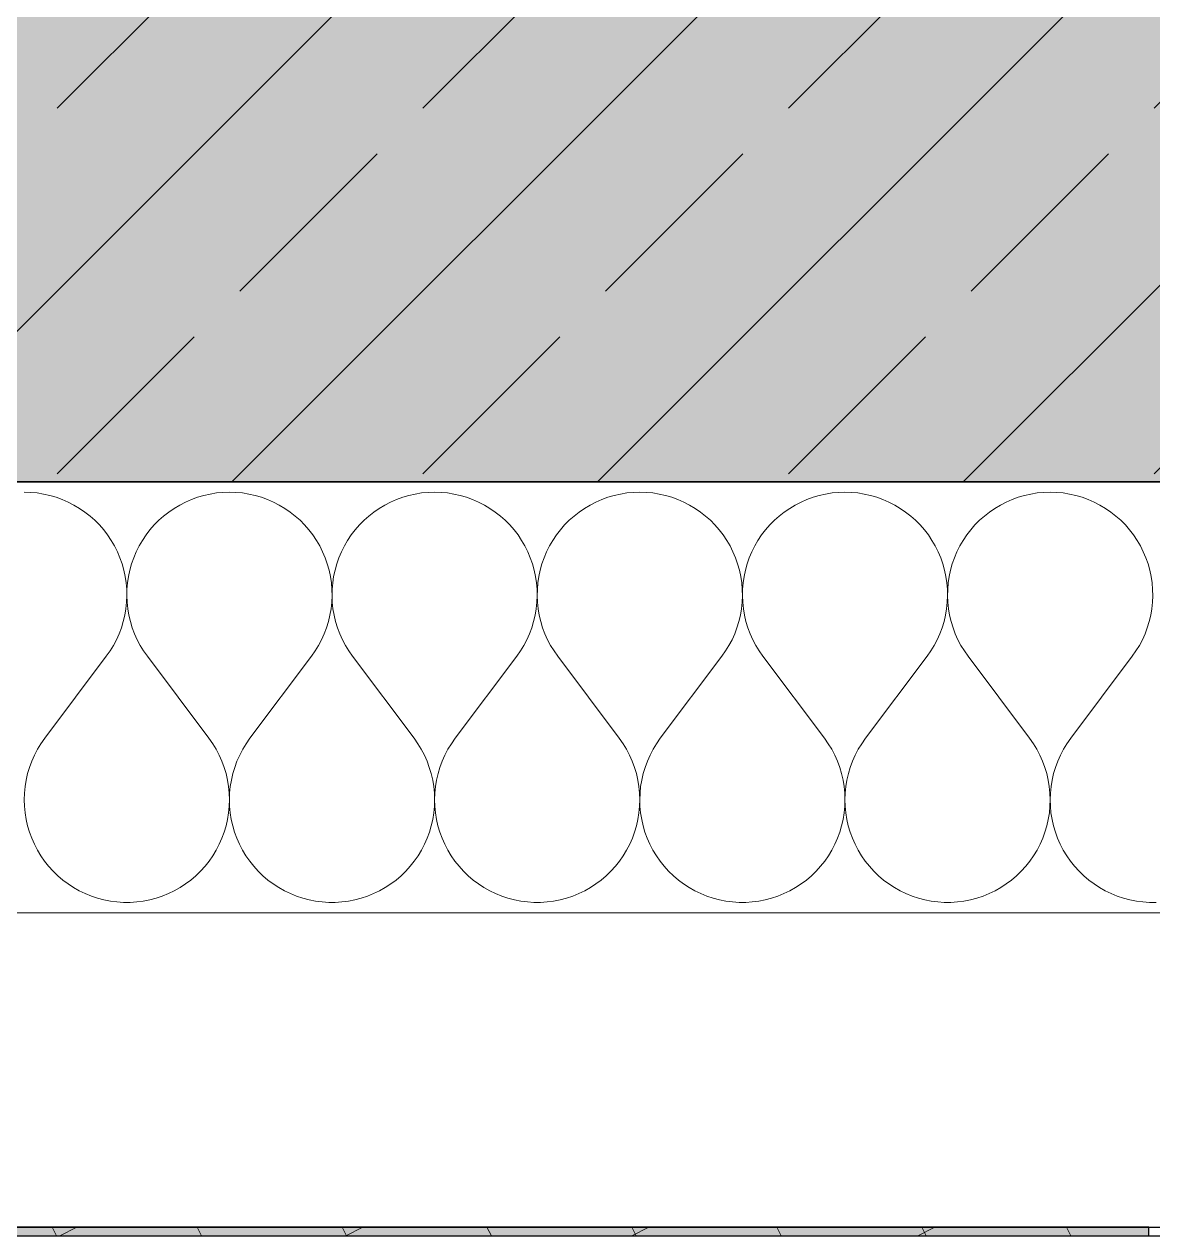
# Model space of a CAD drawing. Header units: metres. Extents: x -22.4 to 53.1, y 133.6 to 157.9.
# Drawn here: x 1.416 to 1.94, y 137.49 to 138.052 of the extents above; entities that cross this region are included whole.
import ezdxf

# ---------------------------------------------------------------- set-up
doc = ezdxf.new("R2010")
doc.units = ezdxf.units.M
doc.header["$MEASUREMENT"] = 0
doc.linetypes.add('Wipeout_Contour', pattern=[1, 0, -1])
for name, color, linetype in [('10  Fassade', 7, 'Continuous'), ('10  Fassade_Deckschraffur', 7, 'Continuous'), ('10  Fassade_Schnittschraffur', 7, 'Continuous'), ('10  Treppen + Rampen', 7, 'Continuous'), ('10  Wand Massiv', 7, 'Continuous'), ('10  Wand Massiv_Schnittschraffur', 7, 'Continuous')]:
    doc.layers.add(name, color=color, linetype=linetype)

# ---------------------------------------------------------------- blocks, each defined once
blk = doc.blocks.new('*X16', base_point=(-23.4289, 120.77961))
at = {"layer": '10  Wand Massiv_Schnittschraffur', "color": 98, "linetype": 'Continuous', "lineweight": 13, "ltscale": 1000, "true_color": 0x000100}
for p, q in [((1.41888, 137.83505), (1.41587, 137.83515)), ((1.42188, 137.83477), (1.41888, 137.83505)), ((1.42485, 137.83429), (1.42188, 137.83477)), ((1.42779, 137.83363), (1.42485, 137.83429)), ((1.43068, 137.83278), (1.42779, 137.83363)), ((1.49918, 137.83363), (1.49629, 137.83278)), ((1.50212, 137.83429), (1.49918, 137.83363)), ((1.5051, 137.83477), (1.50212, 137.83429)), ((1.50809, 137.83505), (1.5051, 137.83477)), ((1.51111, 137.83515), (1.50809, 137.83505)), ((1.51412, 137.83505), (1.51111, 137.83515)), ((1.51711, 137.83477), (1.51412, 137.83505)), ((1.52009, 137.83429), (1.51711, 137.83477)), ((1.52303, 137.83363), (1.52009, 137.83429)), ((1.52592, 137.83278), (1.52303, 137.83363)), ((1.59442, 137.83363), (1.59153, 137.83278)), ((1.59736, 137.83429), (1.59442, 137.83363)), ((1.60033, 137.83477), (1.59736, 137.83429)), ((1.60333, 137.83505), (1.60033, 137.83477)), ((1.60634, 137.83515), (1.60333, 137.83505)), ((1.60935, 137.83505), (1.60634, 137.83515)), ((1.61235, 137.83477), (1.60935, 137.83505)), ((1.61533, 137.83429), (1.61235, 137.83477)), ((1.61827, 137.83363), (1.61533, 137.83429)), ((1.62116, 137.83278), (1.61827, 137.83363)), ((1.68966, 137.83363), (1.68677, 137.83278)), ((1.6926, 137.83429), (1.68966, 137.83363)), ((1.69557, 137.83477), (1.6926, 137.83429)), ((1.69857, 137.83505), (1.69557, 137.83477)), ((1.70158, 137.83515), (1.69857, 137.83505)), ((1.70459, 137.83505), (1.70158, 137.83515)), ((1.70759, 137.83477), (1.70459, 137.83505)), ((1.71057, 137.83429), (1.70759, 137.83477)), ((1.7135, 137.83363), (1.71057, 137.83429)), ((1.71639, 137.83278), (1.7135, 137.83363)), ((1.7849, 137.83363), (1.78201, 137.83278)), ((1.78784, 137.83429), (1.7849, 137.83363)), ((1.79081, 137.83477), (1.78784, 137.83429)), ((1.79381, 137.83505), (1.79081, 137.83477)), ((1.79682, 137.83515), (1.79381, 137.83505)), ((1.79983, 137.83505), (1.79682, 137.83515)), ((1.80283, 137.83477), (1.79983, 137.83505)), ((1.8058, 137.83429), (1.80283, 137.83477)), ((1.80874, 137.83363), (1.8058, 137.83429)), ((1.81163, 137.83278), (1.80874, 137.83363)), ((1.88014, 137.83363), (1.87724, 137.83278)), ((1.88307, 137.83429), (1.88014, 137.83363)), ((1.88605, 137.83477), (1.88307, 137.83429)), ((1.88905, 137.83505), (1.88605, 137.83477)), ((1.89206, 137.83515), (1.88905, 137.83505)), ((1.89507, 137.83505), (1.89206, 137.83515)), ((1.89807, 137.83477), (1.89507, 137.83505)), ((1.90104, 137.83429), (1.89807, 137.83477)), ((1.90398, 137.83363), (1.90104, 137.83429)), ((1.90687, 137.83278), (1.90398, 137.83363)), ((1.43351, 137.83176), (1.43068, 137.83278)), ((1.43627, 137.83055), (1.43351, 137.83176)), ((1.43895, 137.82918), (1.43627, 137.83055)), ((1.44154, 137.82763), (1.43895, 137.82918)), ((1.44402, 137.82593), (1.44154, 137.82763)), ((1.48543, 137.82763), (1.48295, 137.82593)), ((1.48802, 137.82918), (1.48543, 137.82763)), ((1.4907, 137.83055), (1.48802, 137.82918)), ((1.49346, 137.83176), (1.4907, 137.83055)), ((1.49629, 137.83278), (1.49346, 137.83176)), ((1.52875, 137.83176), (1.52592, 137.83278)), ((1.53151, 137.83055), (1.52875, 137.83176)), ((1.53419, 137.82918), (1.53151, 137.83055)), ((1.53678, 137.82763), (1.53419, 137.82918)), ((1.53926, 137.82593), (1.53678, 137.82763)), ((1.58067, 137.82763), (1.57819, 137.82593)), ((1.58326, 137.82918), (1.58067, 137.82763)), ((1.58594, 137.83055), (1.58326, 137.82918)), ((1.5887, 137.83176), (1.58594, 137.83055)), ((1.59153, 137.83278), (1.5887, 137.83176)), ((1.62399, 137.83176), (1.62116, 137.83278)), ((1.62675, 137.83055), (1.62399, 137.83176)), ((1.62943, 137.82918), (1.62675, 137.83055)), ((1.63202, 137.82763), (1.62943, 137.82918)), ((1.6345, 137.82593), (1.63202, 137.82763)), ((1.67591, 137.82763), (1.67343, 137.82593)), ((1.6785, 137.82918), (1.67591, 137.82763)), ((1.68118, 137.83055), (1.6785, 137.82918)), ((1.68394, 137.83176), (1.68118, 137.83055)), ((1.68677, 137.83278), (1.68394, 137.83176)), ((1.71923, 137.83176), (1.71639, 137.83278)), ((1.72199, 137.83055), (1.71923, 137.83176)), ((1.72467, 137.82918), (1.72199, 137.83055)), ((1.72725, 137.82763), (1.72467, 137.82918)), ((1.72974, 137.82593), (1.72725, 137.82763)), ((1.77115, 137.82763), (1.76866, 137.82593)), ((1.77373, 137.82918), (1.77115, 137.82763)), ((1.77641, 137.83055), (1.77373, 137.82918)), ((1.77917, 137.83176), (1.77641, 137.83055)), ((1.78201, 137.83278), (1.77917, 137.83176)), ((1.81446, 137.83176), (1.81163, 137.83278)), ((1.81723, 137.83055), (1.81446, 137.83176)), ((1.81991, 137.82918), (1.81723, 137.83055)), ((1.82249, 137.82763), (1.81991, 137.82918)), ((1.82498, 137.82593), (1.82249, 137.82763)), ((1.86639, 137.82763), (1.8639, 137.82593)), ((1.86897, 137.82918), (1.86639, 137.82763)), ((1.87165, 137.83055), (1.86897, 137.82918)), ((1.87441, 137.83176), (1.87165, 137.83055)), ((1.87724, 137.83278), (1.87441, 137.83176)), ((1.9097, 137.83176), (1.90687, 137.83278)), ((1.91246, 137.83055), (1.9097, 137.83176)), ((1.91514, 137.82918), (1.91246, 137.83055)), ((1.91773, 137.82763), (1.91514, 137.82918)), ((1.92021, 137.82593), (1.91773, 137.82763)), ((1.4464, 137.82407), (1.44402, 137.82593)), ((1.44865, 137.82207), (1.4464, 137.82407)), ((1.45076, 137.81993), (1.44865, 137.82207)), ((1.47833, 137.82207), (1.47621, 137.81993)), ((1.48058, 137.82407), (1.47833, 137.82207)), ((1.48295, 137.82593), (1.48058, 137.82407)), ((1.54163, 137.82407), (1.53926, 137.82593)), ((1.54388, 137.82207), (1.54163, 137.82407)), ((1.546, 137.81993), (1.54388, 137.82207)), ((1.57357, 137.82207), (1.57145, 137.81993)), ((1.57582, 137.82407), (1.57357, 137.82207)), ((1.57819, 137.82593), (1.57582, 137.82407)), ((1.63687, 137.82407), (1.6345, 137.82593)), ((1.63912, 137.82207), (1.63687, 137.82407)), ((1.64124, 137.81993), (1.63912, 137.82207)), ((1.6688, 137.82207), (1.66669, 137.81993)), ((1.67105, 137.82407), (1.6688, 137.82207)), ((1.67343, 137.82593), (1.67105, 137.82407)), ((1.73211, 137.82407), (1.72974, 137.82593)), ((1.73436, 137.82207), (1.73211, 137.82407)), ((1.73648, 137.81993), (1.73436, 137.82207)), ((1.76404, 137.82207), (1.76192, 137.81993)), ((1.76629, 137.82407), (1.76404, 137.82207)), ((1.76866, 137.82593), (1.76629, 137.82407)), ((1.82735, 137.82407), (1.82498, 137.82593)), ((1.8296, 137.82207), (1.82735, 137.82407)), ((1.83172, 137.81993), (1.8296, 137.82207)), ((1.85928, 137.82207), (1.85716, 137.81993)), ((1.86153, 137.82407), (1.85928, 137.82207)), ((1.8639, 137.82593), (1.86153, 137.82407)), ((1.92259, 137.82407), (1.92021, 137.82593)), ((1.92484, 137.82207), (1.92259, 137.82407)), ((1.92695, 137.81993), (1.92484, 137.82207)), ((1.45274, 137.81766), (1.45076, 137.81993)), ((1.45457, 137.81527), (1.45274, 137.81766)), ((1.47423, 137.81766), (1.4724, 137.81527)), ((1.47621, 137.81993), (1.47423, 137.81766)), ((1.54798, 137.81766), (1.546, 137.81993)), ((1.54981, 137.81527), (1.54798, 137.81766)), ((1.56947, 137.81766), (1.56764, 137.81527)), ((1.57145, 137.81993), (1.56947, 137.81766)), ((1.64322, 137.81766), (1.64124, 137.81993)), ((1.64505, 137.81527), (1.64322, 137.81766)), ((1.66471, 137.81766), (1.66288, 137.81527)), ((1.66669, 137.81993), (1.66471, 137.81766)), ((1.73846, 137.81766), (1.73648, 137.81993)), ((1.74029, 137.81527), (1.73846, 137.81766)), ((1.75994, 137.81766), (1.75811, 137.81527)), ((1.76192, 137.81993), (1.75994, 137.81766)), ((1.83369, 137.81766), (1.83172, 137.81993)), ((1.83553, 137.81527), (1.83369, 137.81766)), ((1.85518, 137.81766), (1.85335, 137.81527)), ((1.85716, 137.81993), (1.85518, 137.81766)), ((1.92893, 137.81766), (1.92695, 137.81993)), ((1.93076, 137.81527), (1.92893, 137.81766)), ((1.45625, 137.81276), (1.45457, 137.81527)), ((1.45776, 137.81016), (1.45625, 137.81276)), ((1.47072, 137.81276), (1.46921, 137.81016)), ((1.4724, 137.81527), (1.47072, 137.81276)), ((1.55149, 137.81276), (1.54981, 137.81527)), ((1.553, 137.81016), (1.55149, 137.81276)), ((1.56596, 137.81276), (1.56445, 137.81016)), ((1.56764, 137.81527), (1.56596, 137.81276)), ((1.64673, 137.81276), (1.64505, 137.81527)), ((1.64824, 137.81016), (1.64673, 137.81276)), ((1.6612, 137.81276), (1.65968, 137.81016)), ((1.66288, 137.81527), (1.6612, 137.81276)), ((1.74196, 137.81276), (1.74029, 137.81527)), ((1.74348, 137.81016), (1.74196, 137.81276)), ((1.75644, 137.81276), (1.75492, 137.81016)), ((1.75811, 137.81527), (1.75644, 137.81276)), ((1.8372, 137.81276), (1.83553, 137.81527)), ((1.83872, 137.81016), (1.8372, 137.81276)), ((1.85168, 137.81276), (1.85016, 137.81016)), ((1.85335, 137.81527), (1.85168, 137.81276)), ((1.93244, 137.81276), (1.93076, 137.81527)), ((1.93395, 137.81016), (1.93244, 137.81276)), ((1.45911, 137.80747), (1.45776, 137.81016)), ((1.46029, 137.80469), (1.45911, 137.80747)), ((1.46786, 137.80747), (1.46669, 137.80469)), ((1.46921, 137.81016), (1.46786, 137.80747)), ((1.55435, 137.80747), (1.553, 137.81016)), ((1.55552, 137.80469), (1.55435, 137.80747)), ((1.5631, 137.80747), (1.56193, 137.80469)), ((1.56445, 137.81016), (1.5631, 137.80747)), ((1.64959, 137.80747), (1.64824, 137.81016)), ((1.65076, 137.80469), (1.64959, 137.80747)), ((1.65834, 137.80747), (1.65716, 137.80469)), ((1.65968, 137.81016), (1.65834, 137.80747)), ((1.74483, 137.80747), (1.74348, 137.81016)), ((1.746, 137.80469), (1.74483, 137.80747)), ((1.75358, 137.80747), (1.7524, 137.80469)), ((1.75492, 137.81016), (1.75358, 137.80747)), ((1.84006, 137.80747), (1.83872, 137.81016)), ((1.84124, 137.80469), (1.84006, 137.80747)), ((1.84881, 137.80747), (1.84764, 137.80469)), ((1.85016, 137.81016), (1.84881, 137.80747)), ((1.9353, 137.80747), (1.93395, 137.81016)), ((1.93648, 137.80469), (1.9353, 137.80747)), ((1.46128, 137.80185), (1.46029, 137.80469)), ((1.4621, 137.79895), (1.46128, 137.80185)), ((1.46569, 137.80185), (1.46488, 137.79895)), ((1.46669, 137.80469), (1.46569, 137.80185)), ((1.55652, 137.80185), (1.55552, 137.80469)), ((1.55733, 137.79895), (1.55652, 137.80185)), ((1.56093, 137.80185), (1.56011, 137.79895)), ((1.56193, 137.80469), (1.56093, 137.80185)), ((1.65176, 137.80185), (1.65076, 137.80469)), ((1.65257, 137.79895), (1.65176, 137.80185)), ((1.65617, 137.80185), (1.65535, 137.79895)), ((1.65716, 137.80469), (1.65617, 137.80185)), ((1.747, 137.80185), (1.746, 137.80469)), ((1.74781, 137.79895), (1.747, 137.80185)), ((1.75141, 137.80185), (1.75059, 137.79895)), ((1.7524, 137.80469), (1.75141, 137.80185)), ((1.84223, 137.80185), (1.84124, 137.80469)), ((1.84305, 137.79895), (1.84223, 137.80185)), ((1.84664, 137.80185), (1.84583, 137.79895)), ((1.84764, 137.80469), (1.84664, 137.80185)), ((1.93747, 137.80185), (1.93648, 137.80469)), ((1.93829, 137.79895), (1.93747, 137.80185)), ((1.46273, 137.796), (1.4621, 137.79895)), ((1.46317, 137.79302), (1.46273, 137.796)), ((1.46425, 137.796), (1.4638, 137.79302)), ((1.46488, 137.79895), (1.46425, 137.796)), ((1.55796, 137.796), (1.55733, 137.79895)), ((1.55841, 137.79302), (1.55796, 137.796)), ((1.55948, 137.796), (1.55904, 137.79302)), ((1.56011, 137.79895), (1.55948, 137.796)), ((1.6532, 137.796), (1.65257, 137.79895)), ((1.65364, 137.79302), (1.6532, 137.796)), ((1.65472, 137.796), (1.65428, 137.79302)), ((1.65535, 137.79895), (1.65472, 137.796)), ((1.74844, 137.796), (1.74781, 137.79895)), ((1.74888, 137.79302), (1.74844, 137.796)), ((1.74996, 137.796), (1.74952, 137.79302)), ((1.75059, 137.79895), (1.74996, 137.796)), ((1.84368, 137.796), (1.84305, 137.79895)), ((1.84412, 137.79302), (1.84368, 137.796)), ((1.8452, 137.796), (1.84476, 137.79302)), ((1.84583, 137.79895), (1.8452, 137.796)), ((1.93892, 137.796), (1.93829, 137.79895)), ((1.93936, 137.79302), (1.93892, 137.796)), ((1.46342, 137.79002), (1.46317, 137.79302)), ((1.46348, 137.78701), (1.46342, 137.79002)), ((1.46355, 137.79002), (1.46349, 137.78701)), ((1.4638, 137.79302), (1.46355, 137.79002)), ((1.55866, 137.79002), (1.55841, 137.79302)), ((1.55872, 137.78701), (1.55866, 137.79002)), ((1.55879, 137.79002), (1.55873, 137.78701)), ((1.55904, 137.79302), (1.55879, 137.79002)), ((1.6539, 137.79002), (1.65364, 137.79302)), ((1.65396, 137.78701), (1.6539, 137.79002)), ((1.65403, 137.79002), (1.65397, 137.78701)), ((1.65428, 137.79302), (1.65403, 137.79002)), ((1.74914, 137.79002), (1.74888, 137.79302)), ((1.7492, 137.78701), (1.74914, 137.79002)), ((1.74927, 137.79002), (1.7492, 137.78701)), ((1.74952, 137.79302), (1.74927, 137.79002)), ((1.84437, 137.79002), (1.84412, 137.79302)), ((1.84444, 137.78701), (1.84437, 137.79002)), ((1.8445, 137.79002), (1.84444, 137.78701)), ((1.84476, 137.79302), (1.8445, 137.79002)), ((1.93961, 137.79002), (1.93936, 137.79302)), ((1.93967, 137.78701), (1.93961, 137.79002)), ((1.46304, 137.78101), (1.46336, 137.784)), ((1.46336, 137.784), (1.46348, 137.78701)), ((1.46349, 137.78701), (1.46362, 137.784)), ((1.46362, 137.784), (1.46394, 137.78101)), ((1.55828, 137.78101), (1.55859, 137.784)), ((1.55859, 137.784), (1.55872, 137.78701)), ((1.55873, 137.78701), (1.55886, 137.784)), ((1.55886, 137.784), (1.55917, 137.78101)), ((1.65351, 137.78101), (1.65383, 137.784)), ((1.65383, 137.784), (1.65396, 137.78701)), ((1.65397, 137.78701), (1.65409, 137.784)), ((1.65409, 137.784), (1.65441, 137.78101)), ((1.74875, 137.78101), (1.74907, 137.784)), ((1.74907, 137.784), (1.7492, 137.78701)), ((1.7492, 137.78701), (1.74933, 137.784)), ((1.74933, 137.784), (1.74965, 137.78101)), ((1.84399, 137.78101), (1.84431, 137.784)), ((1.84431, 137.784), (1.84444, 137.78701)), ((1.84444, 137.78701), (1.84457, 137.784)), ((1.84457, 137.784), (1.84489, 137.78101)), ((1.93923, 137.78101), (1.93955, 137.784)), ((1.93955, 137.784), (1.93967, 137.78701)), ((1.46184, 137.77511), (1.46253, 137.77804)), ((1.46253, 137.77804), (1.46304, 137.78101)), ((1.46394, 137.78101), (1.46444, 137.77804)), ((1.46444, 137.77804), (1.46514, 137.77511)), ((1.55708, 137.77511), (1.55777, 137.77804)), ((1.55777, 137.77804), (1.55828, 137.78101)), ((1.55917, 137.78101), (1.55968, 137.77804)), ((1.55968, 137.77804), (1.56037, 137.77511)), ((1.65231, 137.77511), (1.65301, 137.77804)), ((1.65301, 137.77804), (1.65351, 137.78101)), ((1.65441, 137.78101), (1.65492, 137.77804)), ((1.65492, 137.77804), (1.65561, 137.77511)), ((1.74755, 137.77511), (1.74825, 137.77804)), ((1.74825, 137.77804), (1.74875, 137.78101)), ((1.74965, 137.78101), (1.75016, 137.77804)), ((1.75016, 137.77804), (1.75085, 137.77511)), ((1.84279, 137.77511), (1.84348, 137.77804)), ((1.84348, 137.77804), (1.84399, 137.78101)), ((1.84489, 137.78101), (1.84539, 137.77804)), ((1.84539, 137.77804), (1.84609, 137.77511)), ((1.93803, 137.77511), (1.93872, 137.77804)), ((1.93872, 137.77804), (1.93923, 137.78101)), ((1.4599, 137.7694), (1.46096, 137.77222)), ((1.46096, 137.77222), (1.46184, 137.77511)), ((1.46514, 137.77511), (1.46601, 137.77222)), ((1.46601, 137.77222), (1.46707, 137.7694)), ((1.55514, 137.7694), (1.5562, 137.77222)), ((1.5562, 137.77222), (1.55708, 137.77511)), ((1.56037, 137.77511), (1.56125, 137.77222)), ((1.56125, 137.77222), (1.56231, 137.7694)), ((1.65038, 137.7694), (1.65144, 137.77222)), ((1.65144, 137.77222), (1.65231, 137.77511)), ((1.65561, 137.77511), (1.65649, 137.77222)), ((1.65649, 137.77222), (1.65755, 137.7694)), ((1.74562, 137.7694), (1.74667, 137.77222)), ((1.74667, 137.77222), (1.74755, 137.77511)), ((1.75085, 137.77511), (1.75173, 137.77222)), ((1.75173, 137.77222), (1.75278, 137.7694)), ((1.84086, 137.7694), (1.84191, 137.77222)), ((1.84191, 137.77222), (1.84279, 137.77511)), ((1.84609, 137.77511), (1.84696, 137.77222)), ((1.84696, 137.77222), (1.84802, 137.7694)), ((1.93609, 137.7694), (1.93715, 137.77222)), ((1.93715, 137.77222), (1.93803, 137.77511)), ((1.45726, 137.76399), (1.45867, 137.76666)), ((1.45867, 137.76666), (1.4599, 137.7694)), ((1.46707, 137.7694), (1.4683, 137.76666)), ((1.4683, 137.76666), (1.46971, 137.76399)), ((1.5525, 137.76399), (1.55391, 137.76666)), ((1.55391, 137.76666), (1.55514, 137.7694)), ((1.56231, 137.7694), (1.56354, 137.76666)), ((1.56354, 137.76666), (1.56495, 137.76399)), ((1.64774, 137.76399), (1.64914, 137.76666)), ((1.64914, 137.76666), (1.65038, 137.7694)), ((1.65755, 137.7694), (1.65878, 137.76666)), ((1.65878, 137.76666), (1.66019, 137.76399)), ((1.74298, 137.76399), (1.74438, 137.76666)), ((1.74438, 137.76666), (1.74562, 137.7694)), ((1.75278, 137.7694), (1.75402, 137.76666)), ((1.75402, 137.76666), (1.75542, 137.76399)), ((1.83822, 137.76399), (1.83962, 137.76666)), ((1.83962, 137.76666), (1.84086, 137.7694)), ((1.84802, 137.7694), (1.84926, 137.76666)), ((1.84926, 137.76666), (1.85066, 137.76399)), ((1.93345, 137.76399), (1.93486, 137.76666)), ((1.93486, 137.76666), (1.93609, 137.7694)), ((1.45396, 137.75896), (1.45569, 137.76142)), ((1.45569, 137.76142), (1.45726, 137.76399)), ((1.46971, 137.76399), (1.47128, 137.76142)), ((1.47128, 137.76142), (1.47301, 137.75896)), ((1.5492, 137.75896), (1.55093, 137.76142)), ((1.55093, 137.76142), (1.5525, 137.76399)), ((1.56495, 137.76399), (1.56652, 137.76142)), ((1.56652, 137.76142), (1.56825, 137.75896)), ((1.64444, 137.75896), (1.64617, 137.76142)), ((1.64617, 137.76142), (1.64774, 137.76399)), ((1.66019, 137.76399), (1.66176, 137.76142)), ((1.66176, 137.76142), (1.66349, 137.75896)), ((1.73968, 137.75896), (1.74141, 137.76142)), ((1.74141, 137.76142), (1.74298, 137.76399)), ((1.75542, 137.76399), (1.75699, 137.76142)), ((1.75699, 137.76142), (1.75872, 137.75896)), ((1.83491, 137.75896), (1.83665, 137.76142)), ((1.83665, 137.76142), (1.83822, 137.76399)), ((1.85066, 137.76399), (1.85223, 137.76142)), ((1.85223, 137.76142), (1.85396, 137.75896)), ((1.93015, 137.75896), (1.93188, 137.76142)), ((1.93188, 137.76142), (1.93345, 137.76399)), ((1.42539, 137.72086), (1.45396, 137.75896)), ((1.50158, 137.72086), (1.47301, 137.75896)), ((1.52063, 137.72086), (1.5492, 137.75896)), ((1.59682, 137.72086), (1.56825, 137.75896)), ((1.61587, 137.72086), (1.64444, 137.75896)), ((1.69206, 137.72086), (1.66349, 137.75896)), ((1.71111, 137.72086), (1.73968, 137.75896)), ((1.7873, 137.72086), (1.75872, 137.75896)), ((1.80634, 137.72086), (1.83491, 137.75896)), ((1.88253, 137.72086), (1.85396, 137.75896)), ((1.90158, 137.72086), (1.93015, 137.75896)), ((1.42539, 137.72086), (1.42364, 137.71836)), ((1.50334, 137.71836), (1.50158, 137.72086)), ((1.52063, 137.72086), (1.51888, 137.71836)), ((1.59857, 137.71836), (1.59682, 137.72086)), ((1.61587, 137.72086), (1.61411, 137.71836)), ((1.69381, 137.71836), (1.69206, 137.72086)), ((1.71111, 137.72086), (1.70935, 137.71836)), ((1.78905, 137.71836), (1.7873, 137.72086)), ((1.80634, 137.72086), (1.80459, 137.71836)), ((1.88429, 137.71836), (1.88253, 137.72086)), ((1.90158, 137.72086), (1.89983, 137.71836)), ((1.42205, 137.71575), (1.42063, 137.71304)), ((1.42364, 137.71836), (1.42205, 137.71575)), ((1.50493, 137.71575), (1.50334, 137.71836)), ((1.50635, 137.71304), (1.50493, 137.71575)), ((1.51729, 137.71575), (1.51587, 137.71304)), ((1.51888, 137.71836), (1.51729, 137.71575)), ((1.60016, 137.71575), (1.59857, 137.71836)), ((1.60158, 137.71304), (1.60016, 137.71575)), ((1.61252, 137.71575), (1.6111, 137.71304)), ((1.61411, 137.71836), (1.61252, 137.71575)), ((1.6954, 137.71575), (1.69381, 137.71836)), ((1.69682, 137.71304), (1.6954, 137.71575)), ((1.70776, 137.71575), (1.70634, 137.71304)), ((1.70935, 137.71836), (1.70776, 137.71575)), ((1.79064, 137.71575), (1.78905, 137.71836)), ((1.79206, 137.71304), (1.79064, 137.71575)), ((1.803, 137.71575), (1.80158, 137.71304)), ((1.80459, 137.71836), (1.803, 137.71575)), ((1.88588, 137.71575), (1.88429, 137.71836)), ((1.8873, 137.71304), (1.88588, 137.71575)), ((1.89824, 137.71575), (1.89682, 137.71304)), ((1.89983, 137.71836), (1.89824, 137.71575)), ((1.41938, 137.71025), (1.41832, 137.70739)), ((1.42063, 137.71304), (1.41938, 137.71025)), ((1.50759, 137.71025), (1.50635, 137.71304)), ((1.50865, 137.70739), (1.50759, 137.71025)), ((1.51462, 137.71025), (1.51356, 137.70739)), ((1.51587, 137.71304), (1.51462, 137.71025)), ((1.60283, 137.71025), (1.60158, 137.71304)), ((1.60389, 137.70739), (1.60283, 137.71025)), ((1.60986, 137.71025), (1.6088, 137.70739)), ((1.6111, 137.71304), (1.60986, 137.71025)), ((1.69806, 137.71025), (1.69682, 137.71304)), ((1.69913, 137.70739), (1.69806, 137.71025)), ((1.7051, 137.71025), (1.70404, 137.70739)), ((1.70634, 137.71304), (1.7051, 137.71025)), ((1.7933, 137.71025), (1.79206, 137.71304)), ((1.79436, 137.70739), (1.7933, 137.71025)), ((1.80034, 137.71025), (1.79928, 137.70739)), ((1.80158, 137.71304), (1.80034, 137.71025)), ((1.88854, 137.71025), (1.8873, 137.71304)), ((1.8896, 137.70739), (1.88854, 137.71025)), ((1.89558, 137.71025), (1.89451, 137.70739)), ((1.89682, 137.71304), (1.89558, 137.71025)), ((1.41745, 137.70446), (1.41676, 137.70148)), ((1.41832, 137.70739), (1.41745, 137.70446)), ((1.50952, 137.70446), (1.50865, 137.70739)), ((1.51021, 137.70148), (1.50952, 137.70446)), ((1.51269, 137.70446), (1.512, 137.70148)), ((1.51356, 137.70739), (1.51269, 137.70446)), ((1.60476, 137.70446), (1.60389, 137.70739)), ((1.60545, 137.70148), (1.60476, 137.70446)), ((1.60792, 137.70446), (1.60724, 137.70148)), ((1.6088, 137.70739), (1.60792, 137.70446)), ((1.7, 137.70446), (1.69913, 137.70739)), ((1.70069, 137.70148), (1.7, 137.70446)), ((1.70316, 137.70446), (1.70248, 137.70148)), ((1.70404, 137.70739), (1.70316, 137.70446)), ((1.79524, 137.70446), (1.79436, 137.70739)), ((1.79592, 137.70148), (1.79524, 137.70446)), ((1.7984, 137.70446), (1.79772, 137.70148)), ((1.79928, 137.70739), (1.7984, 137.70446)), ((1.89048, 137.70446), (1.8896, 137.70739)), ((1.89116, 137.70148), (1.89048, 137.70446)), ((1.89364, 137.70446), (1.89295, 137.70148)), ((1.89451, 137.70739), (1.89364, 137.70446)), ((1.41627, 137.69846), (1.41597, 137.69542)), ((1.41676, 137.70148), (1.41627, 137.69846)), ((1.5107, 137.69846), (1.51021, 137.70148)), ((1.511, 137.69542), (1.5107, 137.69846)), ((1.51151, 137.69846), (1.51121, 137.69542)), ((1.512, 137.70148), (1.51151, 137.69846)), ((1.60594, 137.69846), (1.60545, 137.70148)), ((1.60624, 137.69542), (1.60594, 137.69846)), ((1.60675, 137.69846), (1.60645, 137.69542)), ((1.60724, 137.70148), (1.60675, 137.69846)), ((1.70118, 137.69846), (1.70069, 137.70148)), ((1.70148, 137.69542), (1.70118, 137.69846)), ((1.70198, 137.69846), (1.70168, 137.69542)), ((1.70248, 137.70148), (1.70198, 137.69846)), ((1.79642, 137.69846), (1.79592, 137.70148)), ((1.79672, 137.69542), (1.79642, 137.69846)), ((1.79722, 137.69846), (1.79692, 137.69542)), ((1.79772, 137.70148), (1.79722, 137.69846)), ((1.89166, 137.69846), (1.89116, 137.70148)), ((1.89195, 137.69542), (1.89166, 137.69846)), ((1.89246, 137.69846), (1.89216, 137.69542)), ((1.89295, 137.70148), (1.89246, 137.69846)), ((1.41597, 137.69542), (1.41587, 137.69237)), ((1.51111, 137.69237), (1.511, 137.69542)), ((1.51121, 137.69542), (1.51111, 137.69237)), ((1.60634, 137.69237), (1.60624, 137.69542)), ((1.60645, 137.69542), (1.60634, 137.69237)), ((1.70158, 137.69237), (1.70148, 137.69542)), ((1.70168, 137.69542), (1.70158, 137.69237)), ((1.79682, 137.69237), (1.79672, 137.69542)), ((1.79692, 137.69542), (1.79682, 137.69237)), ((1.89206, 137.69237), (1.89195, 137.69542)), ((1.89216, 137.69542), (1.89206, 137.69237)), ((1.41587, 137.69237), (1.41596, 137.68931)), ((1.41596, 137.68931), (1.41625, 137.68627)), ((1.51072, 137.68627), (1.51101, 137.68931)), ((1.51101, 137.68931), (1.51111, 137.69237)), ((1.51111, 137.69237), (1.5112, 137.68931)), ((1.5112, 137.68931), (1.51149, 137.68627)), ((1.60596, 137.68627), (1.60625, 137.68931)), ((1.60625, 137.68931), (1.60634, 137.69237)), ((1.60634, 137.69237), (1.60644, 137.68931)), ((1.60644, 137.68931), (1.60673, 137.68627)), ((1.7012, 137.68627), (1.70149, 137.68931)), ((1.70149, 137.68931), (1.70158, 137.69237)), ((1.70158, 137.69237), (1.70167, 137.68931)), ((1.70167, 137.68931), (1.70196, 137.68627)), ((1.79644, 137.68627), (1.79673, 137.68931)), ((1.79673, 137.68931), (1.79682, 137.69237)), ((1.79682, 137.69237), (1.79691, 137.68931)), ((1.79691, 137.68931), (1.7972, 137.68627)), ((1.89168, 137.68627), (1.89196, 137.68931)), ((1.89196, 137.68931), (1.89206, 137.69237)), ((1.89206, 137.69237), (1.89215, 137.68931)), ((1.89215, 137.68931), (1.89244, 137.68627)), ((1.41625, 137.68627), (1.41673, 137.68325)), ((1.41673, 137.68325), (1.41741, 137.68027)), ((1.50956, 137.68027), (1.51024, 137.68325)), ((1.51024, 137.68325), (1.51072, 137.68627)), ((1.51149, 137.68627), (1.51197, 137.68325)), ((1.51197, 137.68325), (1.51265, 137.68027)), ((1.6048, 137.68027), (1.60548, 137.68325)), ((1.60548, 137.68325), (1.60596, 137.68627)), ((1.60673, 137.68627), (1.60721, 137.68325)), ((1.60721, 137.68325), (1.60788, 137.68027)), ((1.70004, 137.68027), (1.70072, 137.68325)), ((1.70072, 137.68325), (1.7012, 137.68627)), ((1.70196, 137.68627), (1.70245, 137.68325)), ((1.70245, 137.68325), (1.70312, 137.68027)), ((1.79528, 137.68027), (1.79595, 137.68325)), ((1.79595, 137.68325), (1.79644, 137.68627)), ((1.7972, 137.68627), (1.79768, 137.68325)), ((1.79768, 137.68325), (1.79836, 137.68027)), ((1.89052, 137.68027), (1.89119, 137.68325)), ((1.89119, 137.68325), (1.89168, 137.68627)), ((1.89244, 137.68627), (1.89292, 137.68325)), ((1.89292, 137.68325), (1.8936, 137.68027)), ((1.41741, 137.68027), (1.41827, 137.67734)), ((1.41827, 137.67734), (1.41932, 137.67447)), ((1.50765, 137.67447), (1.5087, 137.67734)), ((1.5087, 137.67734), (1.50956, 137.68027)), ((1.51265, 137.68027), (1.51351, 137.67734)), ((1.51351, 137.67734), (1.51456, 137.67447)), ((1.60289, 137.67447), (1.60394, 137.67734)), ((1.60394, 137.67734), (1.6048, 137.68027)), ((1.60788, 137.68027), (1.60875, 137.67734)), ((1.60875, 137.67734), (1.6098, 137.67447)), ((1.69812, 137.67447), (1.69918, 137.67734)), ((1.69918, 137.67734), (1.70004, 137.68027)), ((1.70312, 137.68027), (1.70399, 137.67734)), ((1.70399, 137.67734), (1.70504, 137.67447)), ((1.79336, 137.67447), (1.79441, 137.67734)), ((1.79441, 137.67734), (1.79528, 137.68027)), ((1.79836, 137.68027), (1.79923, 137.67734)), ((1.79923, 137.67734), (1.80028, 137.67447)), ((1.8886, 137.67447), (1.88965, 137.67734)), ((1.88965, 137.67734), (1.89052, 137.68027)), ((1.8936, 137.68027), (1.89446, 137.67734)), ((1.89446, 137.67734), (1.89552, 137.67447)), ((1.41932, 137.67447), (1.42056, 137.67168)), ((1.42056, 137.67168), (1.42197, 137.66897)), ((1.505, 137.66897), (1.50641, 137.67168)), ((1.50641, 137.67168), (1.50765, 137.67447)), ((1.51456, 137.67447), (1.5158, 137.67168)), ((1.5158, 137.67168), (1.51721, 137.66897)), ((1.60024, 137.66897), (1.60165, 137.67168)), ((1.60165, 137.67168), (1.60289, 137.67447)), ((1.6098, 137.67447), (1.61103, 137.67168)), ((1.61103, 137.67168), (1.61244, 137.66897)), ((1.69548, 137.66897), (1.69689, 137.67168)), ((1.69689, 137.67168), (1.69812, 137.67447)), ((1.70504, 137.67447), (1.70627, 137.67168)), ((1.70627, 137.67168), (1.70768, 137.66897)), ((1.79072, 137.66897), (1.79213, 137.67168)), ((1.79213, 137.67168), (1.79336, 137.67447)), ((1.80028, 137.67447), (1.80151, 137.67168)), ((1.80151, 137.67168), (1.80292, 137.66897)), ((1.88596, 137.66897), (1.88737, 137.67168)), ((1.88737, 137.67168), (1.8886, 137.67447)), ((1.89552, 137.67447), (1.89675, 137.67168)), ((1.89675, 137.67168), (1.89816, 137.66897)), ((1.42197, 137.66897), (1.42355, 137.66635)), ((1.42355, 137.66635), (1.4253, 137.66385)), ((1.50168, 137.66385), (1.50342, 137.66635)), ((1.50342, 137.66635), (1.505, 137.66897)), ((1.51721, 137.66897), (1.51879, 137.66635)), ((1.51879, 137.66635), (1.52053, 137.66385)), ((1.59692, 137.66385), (1.59866, 137.66635)), ((1.59866, 137.66635), (1.60024, 137.66897)), ((1.61244, 137.66897), (1.61403, 137.66635)), ((1.61403, 137.66635), (1.61577, 137.66385)), ((1.69215, 137.66385), (1.6939, 137.66635)), ((1.6939, 137.66635), (1.69548, 137.66897)), ((1.70768, 137.66897), (1.70926, 137.66635)), ((1.70926, 137.66635), (1.71101, 137.66385)), ((1.78739, 137.66385), (1.78914, 137.66635)), ((1.78914, 137.66635), (1.79072, 137.66897)), ((1.80292, 137.66897), (1.8045, 137.66635)), ((1.8045, 137.66635), (1.80625, 137.66385)), ((1.88263, 137.66385), (1.88438, 137.66635)), ((1.88438, 137.66635), (1.88596, 137.66897)), ((1.89816, 137.66897), (1.89974, 137.66635)), ((1.89974, 137.66635), (1.90149, 137.66385)), ((1.4253, 137.66385), (1.4272, 137.66145)), ((1.4272, 137.66145), (1.42925, 137.65919)), ((1.42925, 137.65919), (1.43144, 137.65706)), ((1.49553, 137.65706), (1.49772, 137.65919)), ((1.49772, 137.65919), (1.49977, 137.66145)), ((1.49977, 137.66145), (1.50168, 137.66385)), ((1.52053, 137.66385), (1.52244, 137.66145)), ((1.52244, 137.66145), (1.52449, 137.65919)), ((1.52449, 137.65919), (1.52668, 137.65706)), ((1.59077, 137.65706), (1.59296, 137.65919)), ((1.59296, 137.65919), (1.59501, 137.66145)), ((1.59501, 137.66145), (1.59692, 137.66385)), ((1.61577, 137.66385), (1.61767, 137.66145)), ((1.61767, 137.66145), (1.61973, 137.65919)), ((1.61973, 137.65919), (1.62192, 137.65706)), ((1.686, 137.65706), (1.6882, 137.65919)), ((1.6882, 137.65919), (1.69025, 137.66145)), ((1.69025, 137.66145), (1.69215, 137.66385)), ((1.71101, 137.66385), (1.71291, 137.66145)), ((1.71291, 137.66145), (1.71497, 137.65919)), ((1.71497, 137.65919), (1.71716, 137.65706)), ((1.78124, 137.65706), (1.78344, 137.65919)), ((1.78344, 137.65919), (1.78549, 137.66145)), ((1.78549, 137.66145), (1.78739, 137.66385)), ((1.80625, 137.66385), (1.80815, 137.66145)), ((1.80815, 137.66145), (1.8102, 137.65919)), ((1.8102, 137.65919), (1.8124, 137.65706)), ((1.87648, 137.65706), (1.87867, 137.65919)), ((1.87867, 137.65919), (1.88073, 137.66145)), ((1.88073, 137.66145), (1.88263, 137.66385)), ((1.90149, 137.66385), (1.90339, 137.66145)), ((1.90339, 137.66145), (1.90544, 137.65919)), ((1.90544, 137.65919), (1.90763, 137.65706)), ((1.43144, 137.65706), (1.43377, 137.65508)), ((1.43377, 137.65508), (1.43622, 137.65325)), ((1.43622, 137.65325), (1.43878, 137.65158)), ((1.4882, 137.65158), (1.49076, 137.65325)), ((1.49076, 137.65325), (1.4932, 137.65508)), ((1.4932, 137.65508), (1.49553, 137.65706)), ((1.52668, 137.65706), (1.52901, 137.65508)), ((1.52901, 137.65508), (1.53146, 137.65325)), ((1.53146, 137.65325), (1.53402, 137.65158)), ((1.58343, 137.65158), (1.58599, 137.65325)), ((1.58599, 137.65325), (1.58844, 137.65508)), ((1.58844, 137.65508), (1.59077, 137.65706)), ((1.62192, 137.65706), (1.62425, 137.65508)), ((1.62425, 137.65508), (1.62669, 137.65325)), ((1.62669, 137.65325), (1.62925, 137.65158)), ((1.67867, 137.65158), (1.68123, 137.65325)), ((1.68123, 137.65325), (1.68368, 137.65508)), ((1.68368, 137.65508), (1.686, 137.65706)), ((1.71716, 137.65706), (1.71948, 137.65508)), ((1.71948, 137.65508), (1.72193, 137.65325)), ((1.72193, 137.65325), (1.72449, 137.65158)), ((1.77391, 137.65158), (1.77647, 137.65325)), ((1.77647, 137.65325), (1.77892, 137.65508)), ((1.77892, 137.65508), (1.78124, 137.65706)), ((1.8124, 137.65706), (1.81472, 137.65508)), ((1.81472, 137.65508), (1.81717, 137.65325)), ((1.81717, 137.65325), (1.81973, 137.65158)), ((1.86915, 137.65158), (1.87171, 137.65325)), ((1.87171, 137.65325), (1.87416, 137.65508)), ((1.87416, 137.65508), (1.87648, 137.65706)), ((1.90763, 137.65706), (1.90996, 137.65508)), ((1.90996, 137.65508), (1.91241, 137.65325)), ((1.91241, 137.65325), (1.91497, 137.65158)), ((1.43878, 137.65158), (1.44144, 137.65008)), ((1.44144, 137.65008), (1.44419, 137.64875)), ((1.44419, 137.64875), (1.44702, 137.64761)), ((1.44702, 137.64761), (1.44992, 137.64664)), ((1.47705, 137.64664), (1.47995, 137.64761)), ((1.47995, 137.64761), (1.48278, 137.64875)), ((1.48278, 137.64875), (1.48553, 137.65008)), ((1.48553, 137.65008), (1.4882, 137.65158)), ((1.53402, 137.65158), (1.53668, 137.65008)), ((1.53668, 137.65008), (1.53943, 137.64875)), ((1.53943, 137.64875), (1.54226, 137.64761)), ((1.54226, 137.64761), (1.54516, 137.64664)), ((1.57229, 137.64664), (1.57519, 137.64761)), ((1.57519, 137.64761), (1.57802, 137.64875)), ((1.57802, 137.64875), (1.58077, 137.65008)), ((1.58077, 137.65008), (1.58343, 137.65158)), ((1.62925, 137.65158), (1.63192, 137.65008)), ((1.63192, 137.65008), (1.63467, 137.64875)), ((1.63467, 137.64875), (1.6375, 137.64761)), ((1.6375, 137.64761), (1.6404, 137.64664)), ((1.66753, 137.64664), (1.67043, 137.64761)), ((1.67043, 137.64761), (1.67326, 137.64875)), ((1.67326, 137.64875), (1.67601, 137.65008)), ((1.67601, 137.65008), (1.67867, 137.65158)), ((1.72449, 137.65158), (1.72715, 137.65008)), ((1.72715, 137.65008), (1.72991, 137.64875)), ((1.72991, 137.64875), (1.73274, 137.64761)), ((1.73274, 137.64761), (1.73564, 137.64664)), ((1.76276, 137.64664), (1.76566, 137.64761)), ((1.76566, 137.64761), (1.7685, 137.64875)), ((1.7685, 137.64875), (1.77125, 137.65008)), ((1.77125, 137.65008), (1.77391, 137.65158)), ((1.81973, 137.65158), (1.82239, 137.65008)), ((1.82239, 137.65008), (1.82514, 137.64875)), ((1.82514, 137.64875), (1.82798, 137.64761)), ((1.82798, 137.64761), (1.83088, 137.64664)), ((1.858, 137.64664), (1.8609, 137.64761)), ((1.8609, 137.64761), (1.86373, 137.64875)), ((1.86373, 137.64875), (1.86649, 137.65008)), ((1.86649, 137.65008), (1.86915, 137.65158)), ((1.91497, 137.65158), (1.91763, 137.65008)), ((1.91763, 137.65008), (1.92038, 137.64875)), ((1.92038, 137.64875), (1.92321, 137.64761)), ((1.92321, 137.64761), (1.92611, 137.64664)), ((1.44992, 137.64664), (1.45288, 137.64587)), ((1.45288, 137.64587), (1.45588, 137.64528)), ((1.45588, 137.64528), (1.45891, 137.64489)), ((1.45891, 137.64489), (1.46196, 137.64469)), ((1.46196, 137.64469), (1.46501, 137.64469)), ((1.46501, 137.64469), (1.46806, 137.64489)), ((1.46806, 137.64489), (1.47109, 137.64528)), ((1.47109, 137.64528), (1.47409, 137.64587)), ((1.47409, 137.64587), (1.47705, 137.64664)), ((1.54516, 137.64664), (1.54812, 137.64587)), ((1.54812, 137.64587), (1.55112, 137.64528)), ((1.55112, 137.64528), (1.55415, 137.64489)), ((1.55415, 137.64489), (1.5572, 137.64469)), ((1.5572, 137.64469), (1.56025, 137.64469)), ((1.56025, 137.64469), (1.5633, 137.64489)), ((1.5633, 137.64489), (1.56633, 137.64528)), ((1.56633, 137.64528), (1.56933, 137.64587)), ((1.56933, 137.64587), (1.57229, 137.64664)), ((1.6404, 137.64664), (1.64336, 137.64587)), ((1.64336, 137.64587), (1.64635, 137.64528)), ((1.64635, 137.64528), (1.64939, 137.64489)), ((1.64939, 137.64489), (1.65243, 137.64469)), ((1.65243, 137.64469), (1.65549, 137.64469)), ((1.65549, 137.64469), (1.65854, 137.64489)), ((1.65854, 137.64489), (1.66157, 137.64528)), ((1.66157, 137.64528), (1.66457, 137.64587)), ((1.66457, 137.64587), (1.66753, 137.64664)), ((1.73564, 137.64664), (1.73859, 137.64587)), ((1.73859, 137.64587), (1.74159, 137.64528)), ((1.74159, 137.64528), (1.74462, 137.64489)), ((1.74462, 137.64489), (1.74767, 137.64469)), ((1.74767, 137.64469), (1.75073, 137.64469)), ((1.75073, 137.64469), (1.75378, 137.64489)), ((1.75378, 137.64489), (1.75681, 137.64528)), ((1.75681, 137.64528), (1.75981, 137.64587)), ((1.75981, 137.64587), (1.76276, 137.64664)), ((1.83088, 137.64664), (1.83383, 137.64587)), ((1.83383, 137.64587), (1.83683, 137.64528)), ((1.83683, 137.64528), (1.83986, 137.64489)), ((1.83986, 137.64489), (1.84291, 137.64469)), ((1.84291, 137.64469), (1.84597, 137.64469)), ((1.84597, 137.64469), (1.84902, 137.64489)), ((1.84902, 137.64489), (1.85205, 137.64528)), ((1.85205, 137.64528), (1.85505, 137.64587)), ((1.85505, 137.64587), (1.858, 137.64664)), ((1.92611, 137.64664), (1.92907, 137.64587)), ((1.92907, 137.64587), (1.93207, 137.64528)), ((1.93207, 137.64528), (1.9351, 137.64489)), ((1.9351, 137.64489), (1.93815, 137.64469)), ((1.93815, 137.64469), (1.9412, 137.64469))]:
    blk.add_line(p, q, dxfattribs=at)

msp = doc.modelspace()

# ---------------------------------------------------------------- hatches: boundary and pattern name
at = {"layer": '10  Wand Massiv_Schnittschraffur', "linetype": 'Continuous', "lineweight": 0, "true_color": 0xffffff}
msp.add_hatch(color=7, dxfattribs=at).paths.add_polyline_path([(0.60042, 137.83991), (3.81843, 137.83991), (3.81843, 138.08991), (0.60042, 138.08991)])
at = {"layer": '10  Wand Massiv_Schnittschraffur', "linetype": 'Continuous', "lineweight": 13, "true_color": 0x000100}
h = msp.add_hatch(dxfattribs=at)
h.set_pattern_fill('Beton__Stahlbeton_0001', color=98, style=0, pattern_type=2)
h.set_pattern_definition([(45, (-110.10794, 75.26466), (-0.08485281, 0.08485281), []), (45, (-110.15037, 75.30709), (-0.08485281, 0.08485281), [0.09, -0.03])])
h.paths.add_polyline_path([(0.60042, 137.83991), (3.81843, 137.83991), (3.81843, 138.08991), (0.60042, 138.08991)])

# ---------------------------------------------------------------- linework, layer by layer
at = {"layer": '10  Wand Massiv', "color": 7, "linetype": 'Continuous', "lineweight": 35, "ltscale": 1000}
msp.add_line((0.60042, 137.83991), (3.81843, 137.83991), dxfattribs=at)
at = {"layer": '10  Wand Massiv', "color": 7, "linetype": 'Continuous', "lineweight": 13, "ltscale": 1000, "flags": 128}
msp.add_lwpolyline([(0.80042, 137.63991), (3.81843, 137.63991)], dxfattribs=at)

# ---------------------------------------------------------------- block references
at = {"layer": '10  Treppen + Rampen', "color": 7, "linetype": 'Continuous', "lineweight": 13, "ltscale": 1000}
msp.add_blockref('*X16', (-23.4289, 120.77961), dxfattribs=at)

# ---------------------------------------------------------------- wipeouts: each hides what was drawn before it
at = {"color": 254, "linetype": 'Wipeout_Contour', "lineweight": 0, "ltscale": 550.082202}
msp.add_wipeout([(3.76321, 137.49391), (1.06821, 137.49391), (1.06821, 137.48991), (3.76321, 137.48991)], dxfattribs=at).dxf.layer = '10  Fassade_Deckschraffur'

# ---------------------------------------------------------------- next in the draw order: hatches: boundary and pattern name
at = {"layer": '10  Fassade_Schnittschraffur', "linetype": 'Continuous', "lineweight": 0, "true_color": 0xffffff}
msp.add_hatch(color=7, dxfattribs=at).paths.add_polyline_path([(1.93792, 137.48991), (1.93792, 137.49391), (0.94042, 137.49391), (0.94042, 137.48991)])
at = {"layer": '10  Fassade_Schnittschraffur', "linetype": 'Continuous', "lineweight": 13, "true_color": 0x000100}
h = msp.add_hatch(dxfattribs=at)
h.set_pattern_fill('Dämmung__hart_1_0001', color=98, style=0, pattern_type=2)
h.set_pattern_definition([(26.86749, (-110.10794, 75.264664), (-0.027115717, 0.053523246), []), (116.86749, (-110.10794, 75.264664), (0.053523246, 0.027115717), [])])
h.paths.add_polyline_path([(1.93792, 137.48991), (1.93792, 137.49391), (0.94042, 137.49391), (0.94042, 137.48991)])

# ---------------------------------------------------------------- next in the draw order: linework, layer by layer
at = {"layer": '10  Fassade', "color": 7, "linetype": 'Continuous', "lineweight": 25, "ltscale": 1000, "flags": 128}
for points in [[(0.94042, 137.49391), (1.06821, 137.49391), (3.76321, 137.49391)], [(0.94042, 137.48991), (1.06821, 137.48991), (3.76321, 137.48991)]]:
    msp.add_lwpolyline(points, dxfattribs=at)
msp.add_lwpolyline([(1.93792, 137.48991), (1.93792, 137.49391), (0.94042, 137.49391), (0.94042, 137.48991)], close=True, dxfattribs=at)

doc.saveas('drawing.dxf')
